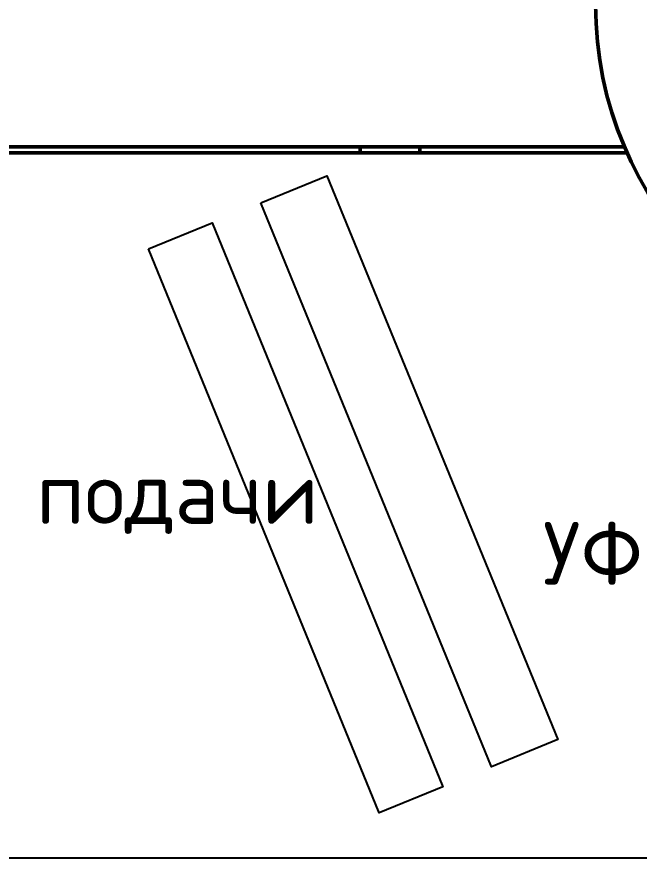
# Model space of a CAD drawing. Header units: millimetres. Extents: x 1510 to 10524, y 7125 to 13164.
# Drawn here: x 7824.2 to 7928.4, y 12857.2 to 12997.9 of the extents above; entities that cross this region are included whole.
import ezdxf

# ---------------------------------------------------------------- set-up
doc = ezdxf.new("R2010")
doc.units = ezdxf.units.MM
doc.header["$LTSCALE"] = 4
doc.layers.add('G', color=5, linetype='Continuous')
doc.layers.add('Symbol (ISO)', color=7, linetype='Continuous', lineweight=25)
doc.layers.add('Visible (ISO)', color=7, linetype='Continuous', lineweight=50)
doc.styles.add('Note Text (DIN)', font='isocpeur.ttf')

msp = doc.modelspace()

# ---------------------------------------------------------------- linework, layer by layer
at = {"layer": 'G', "color": 0}
for points in [[(7865.05, 12966.77), (7876.13, 12971.31), (7914.74, 12877.02), (7903.66, 12872.49)], [(7846.26, 12959.08), (7856.9, 12963.43), (7895.51, 12869.15), (7884.87, 12864.79)]]:
    msp.add_lwpolyline(points, close=True, dxfattribs=at)
at = {"layer": 'G', "color": 5}
msp.add_lwpolyline([(8440.73, 12857.19), (7792.02, 12857.19)], dxfattribs=at)
at = {"layer": 'Visible (ISO)'}
for p, q in [((7925.92, 12976.15), (7773.68, 12976.15)), ((7881.68, 12976.15), (7881.68, 12975.15)), ((7891.68, 12976.15), (7891.68, 12975.15)), ((7773.68, 12975.15), (7926.36, 12975.15))]:
    msp.add_line(p, q, dxfattribs=at)
msp.add_circle((7981.68, 12999.9), 60.6, dxfattribs=at)

# ---------------------------------------------------------------- texts
at = {"layer": 'Symbol (ISO)', "char_height": 10.5, "attachment_point": 1, "style": 'Note Text (DIN)'}
for s, insert, width in [('\\fISOCPEUR|b0|i0;насосы подачи', (7778.09, 12923.59), 95.5032), ('\\fISOCPEUR|b0|i0;УФО', (7912.22, 12913.41), 27.2922)]:
    msp.add_mtext(s, dxfattribs=dict(at, insert=insert, width=width))

doc.saveas('drawing.dxf')
